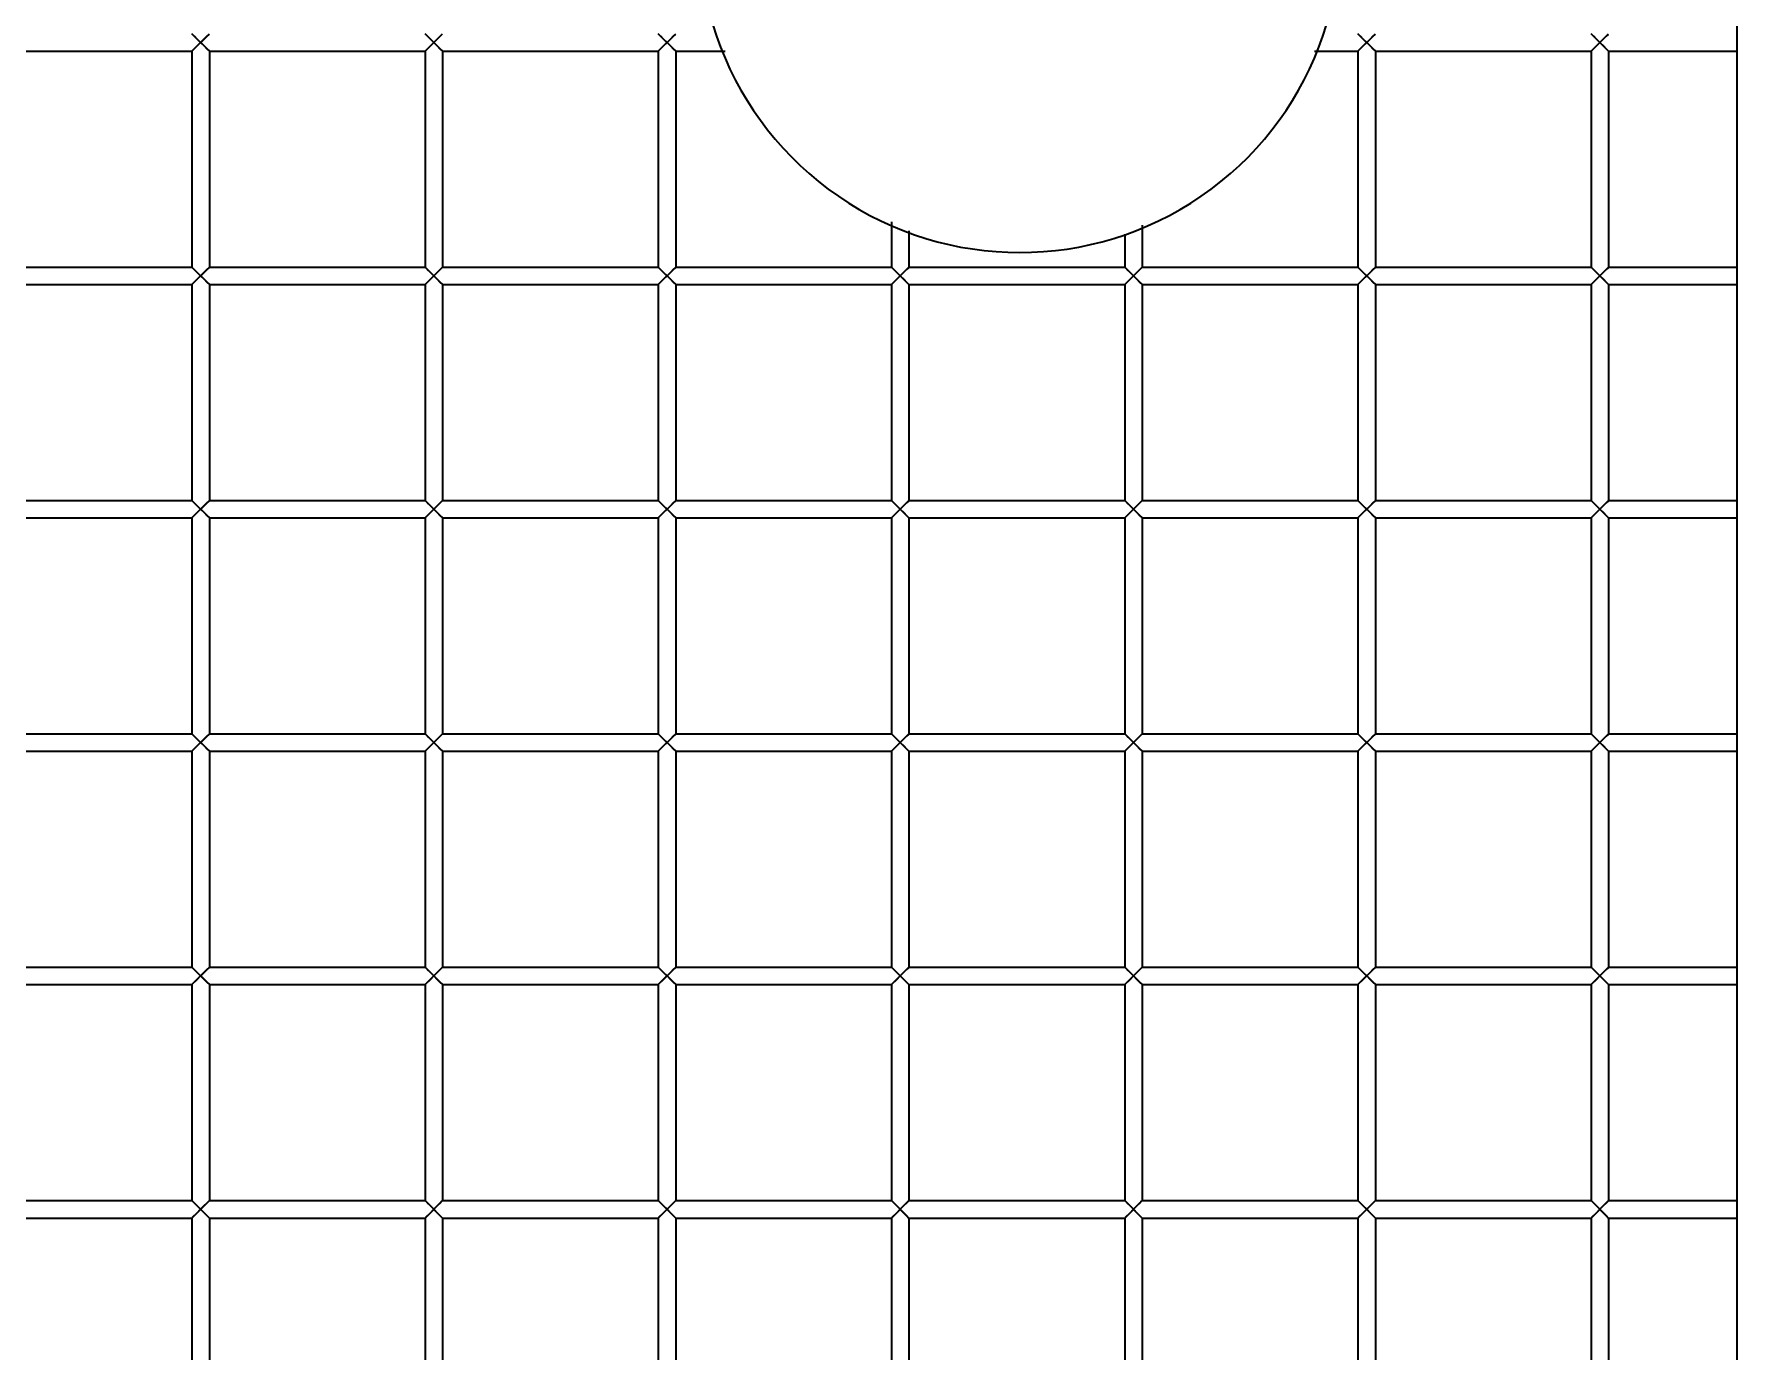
# Model space of a CAD drawing. Header units: millimetres. Extents: x 32496 to 166256, y 3504 to 23939.
# Drawn here: x 144354.1 to 144646.2, y 14241.9 to 14467.8 of the extents above; entities that cross this region are included whole.
import ezdxf

# ---------------------------------------------------------------- set-up
doc = ezdxf.new("R2010")
doc.units = ezdxf.units.MM
doc.layers.get('0').update_dxf_attribs({"lineweight": 35})

# ---------------------------------------------------------------- blocks, each defined once
blk = doc.blocks.new('8-1250')
at = {"linetype": 'Continuous'}
for p, q in [((-3950.13, -32393.79), (-3950.13, -33324.79)), ((-4215.13, -32441.79), (-4212.13, -32438.79)), ((-4212.13, -32441.79), (-4215.13, -32438.79)), ((-4175.13, -32441.79), (-4172.13, -32438.79)), ((-4172.13, -32441.79), (-4175.13, -32438.79)), ((-4135.13, -32441.79), (-4132.13, -32438.79)), ((-4132.13, -32441.79), (-4135.13, -32438.79)), ((-4015.13, -32441.79), (-4012.13, -32438.79)), ((-4012.13, -32441.79), (-4015.13, -32438.79)), ((-3975.13, -32441.79), (-3972.13, -32438.79)), ((-3972.13, -32441.79), (-3975.13, -32438.79)), ((-4252.13, -32441.79), (-4215.13, -32441.79)), ((-4215.13, -32441.79), (-4215.13, -32478.79)), ((-4215.01, -32441.67), (-4214.22, -32440.88)), ((-4214.22, -32440.88), (-4213.63, -32440.29)), ((-4212.13, -32441.79), (-4212.13, -32478.79)), ((-4212.13, -32441.79), (-4175.13, -32441.79)), ((-4175.13, -32441.79), (-4175.13, -32478.79)), ((-4175.01, -32441.67), (-4174.22, -32440.88)), ((-4174.22, -32440.88), (-4173.63, -32440.29)), ((-4172.13, -32441.79), (-4172.13, -32478.79)), ((-4172.13, -32441.79), (-4135.13, -32441.79)), ((-4135.13, -32441.79), (-4135.13, -32478.79)), ((-4135.01, -32441.67), (-4134.22, -32440.88)), ((-4134.22, -32440.88), (-4133.63, -32440.29)), ((-4132.13, -32441.79), (-4132.13, -32478.79)), ((-4132.13, -32441.79), (-4123.67, -32441.79)), ((-4022.59, -32441.79), (-4015.13, -32441.79)), ((-4015.13, -32441.79), (-4015.13, -32478.79)), ((-4015.01, -32441.67), (-4014.22, -32440.88)), ((-4014.22, -32440.88), (-4013.63, -32440.29)), ((-4012.13, -32441.79), (-4012.13, -32478.79)), ((-4012.13, -32441.79), (-3975.13, -32441.79)), ((-3975.13, -32441.79), (-3975.13, -32478.79)), ((-3975.01, -32441.67), (-3974.22, -32440.88)), ((-3974.22, -32440.88), (-3973.63, -32440.29)), ((-3972.13, -32441.79), (-3972.13, -32478.79)), ((-3972.13, -32441.79), (-3950.13, -32441.79)), ((-4095.13, -32471.04), (-4095.13, -32478.79)), ((-4052.13, -32471.58), (-4052.13, -32478.79)), ((-4092.13, -32472.55), (-4092.13, -32478.79)), ((-4055.13, -32473.12), (-4055.13, -32478.79)), ((-4252.13, -32478.79), (-4215.13, -32478.79)), ((-4215.13, -32481.79), (-4212.13, -32478.79)), ((-4212.13, -32481.79), (-4215.13, -32478.79)), ((-4214.22, -32480.88), (-4213.63, -32480.29)), ((-4212.13, -32478.79), (-4175.13, -32478.79)), ((-4175.13, -32481.79), (-4172.13, -32478.79)), ((-4172.13, -32481.79), (-4175.13, -32478.79)), ((-4174.22, -32480.88), (-4173.63, -32480.29)), ((-4172.13, -32478.79), (-4135.13, -32478.79)), ((-4135.13, -32481.79), (-4132.13, -32478.79)), ((-4132.13, -32481.79), (-4135.13, -32478.79)), ((-4134.22, -32480.88), (-4133.63, -32480.29)), ((-4132.13, -32478.79), (-4095.13, -32478.79)), ((-4095.13, -32481.79), (-4092.13, -32478.79)), ((-4092.13, -32481.79), (-4095.13, -32478.79)), ((-4094.22, -32480.88), (-4093.63, -32480.29)), ((-4092.13, -32478.79), (-4055.13, -32478.79)), ((-4055.13, -32481.79), (-4052.13, -32478.79)), ((-4052.13, -32481.79), (-4055.13, -32478.79)), ((-4054.22, -32480.88), (-4053.63, -32480.29)), ((-4052.13, -32478.79), (-4015.13, -32478.79)), ((-4015.13, -32481.79), (-4012.13, -32478.79)), ((-4012.13, -32481.79), (-4015.13, -32478.79)), ((-4014.22, -32480.88), (-4013.63, -32480.29)), ((-4012.13, -32478.79), (-3975.13, -32478.79)), ((-3975.13, -32481.79), (-3972.13, -32478.79)), ((-3972.13, -32481.79), (-3975.13, -32478.79)), ((-3974.22, -32480.88), (-3973.63, -32480.29)), ((-3972.13, -32478.79), (-3950.13, -32478.79)), ((-4252.13, -32481.79), (-4215.13, -32481.79)), ((-4215.13, -32481.79), (-4215.13, -32518.79)), ((-4215.01, -32481.67), (-4214.22, -32480.88)), ((-4212.13, -32481.79), (-4212.13, -32518.79)), ((-4212.13, -32481.79), (-4175.13, -32481.79)), ((-4175.13, -32481.79), (-4175.13, -32518.79)), ((-4175.01, -32481.67), (-4174.22, -32480.88)), ((-4172.13, -32481.79), (-4172.13, -32518.79)), ((-4172.13, -32481.79), (-4135.13, -32481.79)), ((-4135.13, -32481.79), (-4135.13, -32518.79)), ((-4135.01, -32481.67), (-4134.22, -32480.88)), ((-4132.13, -32481.79), (-4132.13, -32518.79)), ((-4132.13, -32481.79), (-4095.13, -32481.79)), ((-4095.13, -32481.79), (-4095.13, -32518.79)), ((-4095.01, -32481.67), (-4094.22, -32480.88)), ((-4092.13, -32481.79), (-4092.13, -32518.79)), ((-4092.13, -32481.79), (-4055.13, -32481.79)), ((-4055.13, -32481.79), (-4055.13, -32518.79)), ((-4055.01, -32481.67), (-4054.22, -32480.88)), ((-4052.13, -32481.79), (-4052.13, -32518.79)), ((-4052.13, -32481.79), (-4015.13, -32481.79)), ((-4015.13, -32481.79), (-4015.13, -32518.79)), ((-4015.01, -32481.67), (-4014.22, -32480.88)), ((-4012.13, -32481.79), (-4012.13, -32518.79)), ((-4012.13, -32481.79), (-3975.13, -32481.79)), ((-3975.13, -32481.79), (-3975.13, -32518.79)), ((-3975.01, -32481.67), (-3974.22, -32480.88)), ((-3972.13, -32481.79), (-3972.13, -32518.79)), ((-3972.13, -32481.79), (-3950.13, -32481.79)), ((-4252.13, -32518.79), (-4215.13, -32518.79)), ((-4215.13, -32521.79), (-4212.13, -32518.79)), ((-4212.13, -32521.79), (-4215.13, -32518.79)), ((-4215.01, -32521.67), (-4214.22, -32520.88)), ((-4214.22, -32520.88), (-4213.63, -32520.29)), ((-4212.13, -32518.79), (-4175.13, -32518.79)), ((-4175.13, -32521.79), (-4172.13, -32518.79)), ((-4172.13, -32521.79), (-4175.13, -32518.79)), ((-4175.01, -32521.67), (-4174.22, -32520.88)), ((-4174.22, -32520.88), (-4173.63, -32520.29)), ((-4172.13, -32518.79), (-4135.13, -32518.79)), ((-4135.13, -32521.79), (-4132.13, -32518.79)), ((-4132.13, -32521.79), (-4135.13, -32518.79)), ((-4135.01, -32521.67), (-4134.22, -32520.88)), ((-4134.22, -32520.88), (-4133.63, -32520.29)), ((-4132.13, -32518.79), (-4095.13, -32518.79)), ((-4095.13, -32521.79), (-4092.13, -32518.79)), ((-4092.13, -32521.79), (-4095.13, -32518.79)), ((-4095.01, -32521.67), (-4094.22, -32520.88)), ((-4094.22, -32520.88), (-4093.63, -32520.29)), ((-4092.13, -32518.79), (-4055.13, -32518.79)), ((-4055.13, -32521.79), (-4052.13, -32518.79)), ((-4052.13, -32521.79), (-4055.13, -32518.79)), ((-4055.01, -32521.67), (-4054.22, -32520.88)), ((-4054.22, -32520.88), (-4053.63, -32520.29)), ((-4052.13, -32518.79), (-4015.13, -32518.79)), ((-4015.13, -32521.79), (-4012.13, -32518.79)), ((-4012.13, -32521.79), (-4015.13, -32518.79)), ((-4015.01, -32521.67), (-4014.22, -32520.88)), ((-4014.22, -32520.88), (-4013.63, -32520.29)), ((-4012.13, -32518.79), (-3975.13, -32518.79)), ((-3975.13, -32521.79), (-3972.13, -32518.79)), ((-3972.13, -32521.79), (-3975.13, -32518.79)), ((-3975.01, -32521.67), (-3974.22, -32520.88)), ((-3974.22, -32520.88), (-3973.63, -32520.29)), ((-3972.13, -32518.79), (-3950.13, -32518.79)), ((-4252.13, -32521.79), (-4215.13, -32521.79)), ((-4215.13, -32521.79), (-4215.13, -32558.79)), ((-4212.13, -32521.79), (-4212.13, -32558.79)), ((-4212.13, -32521.79), (-4175.13, -32521.79)), ((-4175.13, -32521.79), (-4175.13, -32558.79)), ((-4172.13, -32521.79), (-4172.13, -32558.79)), ((-4172.13, -32521.79), (-4135.13, -32521.79)), ((-4135.13, -32521.79), (-4135.13, -32558.79)), ((-4132.13, -32521.79), (-4132.13, -32558.79)), ((-4132.13, -32521.79), (-4095.13, -32521.79)), ((-4095.13, -32521.79), (-4095.13, -32558.79)), ((-4092.13, -32521.79), (-4092.13, -32558.79)), ((-4092.13, -32521.79), (-4055.13, -32521.79)), ((-4055.13, -32521.79), (-4055.13, -32558.79)), ((-4052.13, -32521.79), (-4052.13, -32558.79)), ((-4052.13, -32521.79), (-4015.13, -32521.79)), ((-4015.13, -32521.79), (-4015.13, -32558.79)), ((-4012.13, -32521.79), (-4012.13, -32558.79)), ((-4012.13, -32521.79), (-3975.13, -32521.79)), ((-3975.13, -32521.79), (-3975.13, -32558.79)), ((-3972.13, -32521.79), (-3972.13, -32558.79)), ((-3972.13, -32521.79), (-3950.13, -32521.79)), ((-4252.13, -32558.79), (-4215.13, -32558.79)), ((-4215.13, -32561.79), (-4212.13, -32558.79)), ((-4212.13, -32561.79), (-4215.13, -32558.79)), ((-4212.13, -32558.79), (-4175.13, -32558.79)), ((-4175.13, -32561.79), (-4172.13, -32558.79)), ((-4172.13, -32561.79), (-4175.13, -32558.79)), ((-4172.13, -32558.79), (-4135.13, -32558.79)), ((-4135.13, -32561.79), (-4132.13, -32558.79)), ((-4132.13, -32561.79), (-4135.13, -32558.79)), ((-4132.13, -32558.79), (-4095.13, -32558.79)), ((-4095.13, -32561.79), (-4092.13, -32558.79)), ((-4092.13, -32561.79), (-4095.13, -32558.79)), ((-4092.13, -32558.79), (-4055.13, -32558.79)), ((-4055.13, -32561.79), (-4052.13, -32558.79)), ((-4052.13, -32561.79), (-4055.13, -32558.79)), ((-4052.13, -32558.79), (-4015.13, -32558.79)), ((-4015.13, -32561.79), (-4012.13, -32558.79)), ((-4012.13, -32561.79), (-4015.13, -32558.79)), ((-4012.13, -32558.79), (-3975.13, -32558.79)), ((-3975.13, -32561.79), (-3972.13, -32558.79)), ((-3972.13, -32561.79), (-3975.13, -32558.79)), ((-3972.13, -32558.79), (-3950.13, -32558.79)), ((-4252.13, -32561.79), (-4215.13, -32561.79)), ((-4215.13, -32561.79), (-4215.13, -32598.79)), ((-4215.01, -32561.67), (-4214.22, -32560.88)), ((-4214.22, -32560.88), (-4213.63, -32560.29)), ((-4212.13, -32561.79), (-4212.13, -32598.79)), ((-4212.13, -32561.79), (-4175.13, -32561.79)), ((-4175.13, -32561.79), (-4175.13, -32598.79)), ((-4175.01, -32561.67), (-4174.22, -32560.88)), ((-4174.22, -32560.88), (-4173.63, -32560.29)), ((-4172.13, -32561.79), (-4172.13, -32598.79)), ((-4172.13, -32561.79), (-4135.13, -32561.79)), ((-4135.13, -32561.79), (-4135.13, -32598.79)), ((-4135.01, -32561.67), (-4134.22, -32560.88)), ((-4134.22, -32560.88), (-4133.63, -32560.29)), ((-4132.13, -32561.79), (-4132.13, -32598.79)), ((-4132.13, -32561.79), (-4095.13, -32561.79)), ((-4095.13, -32561.79), (-4095.13, -32598.79)), ((-4095.01, -32561.67), (-4094.22, -32560.88)), ((-4094.22, -32560.88), (-4093.63, -32560.29)), ((-4092.13, -32561.79), (-4092.13, -32598.79)), ((-4092.13, -32561.79), (-4055.13, -32561.79)), ((-4055.13, -32561.79), (-4055.13, -32598.79)), ((-4055.01, -32561.67), (-4054.22, -32560.88)), ((-4054.22, -32560.88), (-4053.63, -32560.29)), ((-4052.13, -32561.79), (-4052.13, -32598.79)), ((-4052.13, -32561.79), (-4015.13, -32561.79)), ((-4015.13, -32561.79), (-4015.13, -32598.79)), ((-4015.01, -32561.67), (-4014.22, -32560.88)), ((-4014.22, -32560.88), (-4013.63, -32560.29)), ((-4012.13, -32561.79), (-4012.13, -32598.79)), ((-4012.13, -32561.79), (-3975.13, -32561.79)), ((-3975.13, -32561.79), (-3975.13, -32598.79)), ((-3975.01, -32561.67), (-3974.22, -32560.88)), ((-3974.22, -32560.88), (-3973.63, -32560.29)), ((-3972.13, -32561.79), (-3972.13, -32598.79)), ((-3972.13, -32561.79), (-3950.13, -32561.79)), ((-4252.13, -32598.79), (-4215.13, -32598.79)), ((-4215.13, -32601.79), (-4212.13, -32598.79)), ((-4212.13, -32601.79), (-4215.13, -32598.79)), ((-4214.22, -32600.88), (-4213.63, -32600.29)), ((-4212.13, -32598.79), (-4175.13, -32598.79)), ((-4175.13, -32601.79), (-4172.13, -32598.79)), ((-4172.13, -32601.79), (-4175.13, -32598.79)), ((-4174.22, -32600.88), (-4173.63, -32600.29)), ((-4172.13, -32598.79), (-4135.13, -32598.79)), ((-4135.13, -32601.79), (-4132.13, -32598.79)), ((-4132.13, -32601.79), (-4135.13, -32598.79)), ((-4134.22, -32600.88), (-4133.63, -32600.29)), ((-4132.13, -32598.79), (-4095.13, -32598.79)), ((-4095.13, -32601.79), (-4092.13, -32598.79)), ((-4092.13, -32601.79), (-4095.13, -32598.79)), ((-4094.22, -32600.88), (-4093.63, -32600.29)), ((-4092.13, -32598.79), (-4055.13, -32598.79)), ((-4055.13, -32601.79), (-4052.13, -32598.79)), ((-4052.13, -32601.79), (-4055.13, -32598.79)), ((-4054.22, -32600.88), (-4053.63, -32600.29)), ((-4052.13, -32598.79), (-4015.13, -32598.79)), ((-4015.13, -32601.79), (-4012.13, -32598.79)), ((-4012.13, -32601.79), (-4015.13, -32598.79)), ((-4014.22, -32600.88), (-4013.63, -32600.29)), ((-4012.13, -32598.79), (-3975.13, -32598.79)), ((-3975.13, -32601.79), (-3972.13, -32598.79)), ((-3972.13, -32601.79), (-3975.13, -32598.79)), ((-3974.22, -32600.88), (-3973.63, -32600.29)), ((-3972.13, -32598.79), (-3950.13, -32598.79)), ((-4252.13, -32601.79), (-4215.13, -32601.79)), ((-4215.13, -32601.79), (-4215.13, -32638.79)), ((-4215.01, -32601.67), (-4214.22, -32600.88)), ((-4212.13, -32601.79), (-4212.13, -32638.79)), ((-4212.13, -32601.79), (-4175.13, -32601.79)), ((-4175.13, -32601.79), (-4175.13, -32638.79)), ((-4175.01, -32601.67), (-4174.22, -32600.88)), ((-4172.13, -32601.79), (-4172.13, -32638.79)), ((-4172.13, -32601.79), (-4135.13, -32601.79)), ((-4135.13, -32601.79), (-4135.13, -32638.79)), ((-4135.01, -32601.67), (-4134.22, -32600.88)), ((-4132.13, -32601.79), (-4132.13, -32638.79)), ((-4132.13, -32601.79), (-4095.13, -32601.79)), ((-4095.13, -32601.79), (-4095.13, -32638.79)), ((-4095.01, -32601.67), (-4094.22, -32600.88)), ((-4092.13, -32601.79), (-4092.13, -32638.79)), ((-4092.13, -32601.79), (-4055.13, -32601.79)), ((-4055.13, -32601.79), (-4055.13, -32638.79)), ((-4055.01, -32601.67), (-4054.22, -32600.88)), ((-4052.13, -32601.79), (-4052.13, -32638.79)), ((-4052.13, -32601.79), (-4015.13, -32601.79)), ((-4015.13, -32601.79), (-4015.13, -32638.79)), ((-4015.01, -32601.67), (-4014.22, -32600.88)), ((-4012.13, -32601.79), (-4012.13, -32638.79)), ((-4012.13, -32601.79), (-3975.13, -32601.79)), ((-3975.13, -32601.79), (-3975.13, -32638.79)), ((-3975.01, -32601.67), (-3974.22, -32600.88)), ((-3972.13, -32601.79), (-3972.13, -32638.79)), ((-3972.13, -32601.79), (-3950.13, -32601.79)), ((-4252.13, -32638.79), (-4215.13, -32638.79)), ((-4215.13, -32641.79), (-4212.13, -32638.79)), ((-4212.13, -32641.79), (-4215.13, -32638.79)), ((-4215.01, -32641.67), (-4214.22, -32640.88)), ((-4214.22, -32640.88), (-4213.63, -32640.29)), ((-4212.13, -32638.79), (-4175.13, -32638.79)), ((-4175.13, -32641.79), (-4172.13, -32638.79)), ((-4172.13, -32641.79), (-4175.13, -32638.79)), ((-4175.01, -32641.67), (-4174.22, -32640.88)), ((-4174.22, -32640.88), (-4173.63, -32640.29)), ((-4172.13, -32638.79), (-4135.13, -32638.79)), ((-4135.13, -32641.79), (-4132.13, -32638.79)), ((-4132.13, -32641.79), (-4135.13, -32638.79)), ((-4135.01, -32641.67), (-4134.22, -32640.88)), ((-4134.22, -32640.88), (-4133.63, -32640.29)), ((-4132.13, -32638.79), (-4095.13, -32638.79)), ((-4095.13, -32641.79), (-4092.13, -32638.79)), ((-4092.13, -32641.79), (-4095.13, -32638.79)), ((-4095.01, -32641.67), (-4094.22, -32640.88)), ((-4094.22, -32640.88), (-4093.63, -32640.29)), ((-4092.13, -32638.79), (-4055.13, -32638.79)), ((-4055.13, -32641.79), (-4052.13, -32638.79)), ((-4052.13, -32641.79), (-4055.13, -32638.79)), ((-4055.01, -32641.67), (-4054.22, -32640.88)), ((-4054.22, -32640.88), (-4053.63, -32640.29)), ((-4052.13, -32638.79), (-4015.13, -32638.79)), ((-4015.13, -32641.79), (-4012.13, -32638.79)), ((-4012.13, -32641.79), (-4015.13, -32638.79)), ((-4015.01, -32641.67), (-4014.22, -32640.88)), ((-4014.22, -32640.88), (-4013.63, -32640.29)), ((-4012.13, -32638.79), (-3975.13, -32638.79)), ((-3975.13, -32641.79), (-3972.13, -32638.79)), ((-3972.13, -32641.79), (-3975.13, -32638.79)), ((-3975.01, -32641.67), (-3974.22, -32640.88)), ((-3974.22, -32640.88), (-3973.63, -32640.29)), ((-3972.13, -32638.79), (-3950.13, -32638.79)), ((-4252.13, -32641.79), (-4215.13, -32641.79)), ((-4215.13, -32641.79), (-4215.13, -32678.79)), ((-4212.13, -32641.79), (-4212.13, -32678.79)), ((-4212.13, -32641.79), (-4175.13, -32641.79)), ((-4175.13, -32641.79), (-4175.13, -32678.79)), ((-4172.13, -32641.79), (-4172.13, -32678.79)), ((-4172.13, -32641.79), (-4135.13, -32641.79)), ((-4135.13, -32641.79), (-4135.13, -32678.79)), ((-4132.13, -32641.79), (-4132.13, -32678.79)), ((-4132.13, -32641.79), (-4095.13, -32641.79)), ((-4095.13, -32641.79), (-4095.13, -32678.79)), ((-4092.13, -32641.79), (-4092.13, -32678.79)), ((-4092.13, -32641.79), (-4055.13, -32641.79)), ((-4055.13, -32641.79), (-4055.13, -32678.79)), ((-4052.13, -32641.79), (-4052.13, -32678.79)), ((-4052.13, -32641.79), (-4015.13, -32641.79)), ((-4015.13, -32641.79), (-4015.13, -32678.79)), ((-4012.13, -32641.79), (-4012.13, -32678.79)), ((-4012.13, -32641.79), (-3975.13, -32641.79)), ((-3975.13, -32641.79), (-3975.13, -32678.79)), ((-3972.13, -32641.79), (-3972.13, -32678.79)), ((-3972.13, -32641.79), (-3950.13, -32641.79))]:
    blk.add_line(p, q, dxfattribs=at)
for points in [[(-4213.63, -32440.29), (-4214.21, -32439.7), (-4214.69, -32439.23)], [(-4212.24, -32438.9), (-4212.56, -32439.22), (-4213.05, -32439.71), (-4213.63, -32440.29)], [(-4173.63, -32440.29), (-4174.21, -32439.7), (-4174.69, -32439.23)], [(-4172.24, -32438.9), (-4172.56, -32439.22), (-4173.05, -32439.71), (-4173.63, -32440.29)], [(-4133.63, -32440.29), (-4134.21, -32439.7), (-4134.69, -32439.23)], [(-4132.24, -32438.9), (-4132.56, -32439.22), (-4133.05, -32439.71), (-4133.63, -32440.29)], [(-4013.63, -32440.29), (-4014.21, -32439.7), (-4014.69, -32439.23)], [(-4012.24, -32438.9), (-4012.56, -32439.22), (-4013.05, -32439.71), (-4013.63, -32440.29)], [(-3973.63, -32440.29), (-3974.21, -32439.7), (-3974.69, -32439.23)], [(-3972.24, -32438.9), (-3972.56, -32439.22), (-3973.05, -32439.71), (-3973.63, -32440.29)], [(-4213.63, -32440.29), (-4213.04, -32440.88), (-4212.57, -32441.35), (-4212.13, -32441.79)], [(-4173.63, -32440.29), (-4173.04, -32440.88), (-4172.57, -32441.35), (-4172.13, -32441.79)], [(-4133.63, -32440.29), (-4133.04, -32440.88), (-4132.57, -32441.35), (-4132.13, -32441.79)], [(-4013.63, -32440.29), (-4013.04, -32440.88), (-4012.57, -32441.35), (-4012.13, -32441.79)], [(-3973.63, -32440.29), (-3973.04, -32440.88), (-3972.57, -32441.35), (-3972.13, -32441.79)], [(-4213.63, -32480.29), (-4214.21, -32479.7), (-4214.69, -32479.23)], [(-4212.24, -32478.9), (-4212.56, -32479.22), (-4213.05, -32479.71), (-4213.63, -32480.29)], [(-4213.63, -32480.29), (-4213.04, -32480.88), (-4212.57, -32481.35), (-4212.13, -32481.79)], [(-4173.63, -32480.29), (-4174.21, -32479.7), (-4174.69, -32479.23)], [(-4172.24, -32478.9), (-4172.56, -32479.22), (-4173.05, -32479.71), (-4173.63, -32480.29)], [(-4173.63, -32480.29), (-4173.04, -32480.88), (-4172.57, -32481.35), (-4172.13, -32481.79)], [(-4133.63, -32480.29), (-4134.21, -32479.7), (-4134.69, -32479.23)], [(-4132.24, -32478.9), (-4132.56, -32479.22), (-4133.05, -32479.71), (-4133.63, -32480.29)], [(-4133.63, -32480.29), (-4133.04, -32480.88), (-4132.57, -32481.35), (-4132.13, -32481.79)], [(-4093.63, -32480.29), (-4094.21, -32479.7), (-4094.69, -32479.23)], [(-4092.24, -32478.9), (-4092.56, -32479.22), (-4093.05, -32479.71), (-4093.63, -32480.29)], [(-4093.63, -32480.29), (-4093.04, -32480.88), (-4092.57, -32481.35), (-4092.13, -32481.79)], [(-4053.63, -32480.29), (-4054.21, -32479.7), (-4054.69, -32479.23)], [(-4052.24, -32478.9), (-4052.56, -32479.22), (-4053.05, -32479.71), (-4053.63, -32480.29)], [(-4053.63, -32480.29), (-4053.04, -32480.88), (-4052.57, -32481.35), (-4052.13, -32481.79)], [(-4013.63, -32480.29), (-4014.21, -32479.7), (-4014.69, -32479.23)], [(-4012.24, -32478.9), (-4012.56, -32479.22), (-4013.05, -32479.71), (-4013.63, -32480.29)], [(-4013.63, -32480.29), (-4013.04, -32480.88), (-4012.57, -32481.35), (-4012.13, -32481.79)], [(-3973.63, -32480.29), (-3974.21, -32479.7), (-3974.69, -32479.23)], [(-3972.24, -32478.9), (-3972.56, -32479.22), (-3973.05, -32479.71), (-3973.63, -32480.29)], [(-3973.63, -32480.29), (-3973.04, -32480.88), (-3972.57, -32481.35), (-3972.13, -32481.79)], [(-4213.63, -32520.29), (-4214.21, -32519.7), (-4214.69, -32519.23)], [(-4212.24, -32518.9), (-4212.56, -32519.22), (-4213.05, -32519.71), (-4213.63, -32520.29)], [(-4213.63, -32520.29), (-4213.04, -32520.88), (-4212.57, -32521.35), (-4212.13, -32521.79)], [(-4173.63, -32520.29), (-4174.21, -32519.7), (-4174.69, -32519.23)], [(-4172.24, -32518.9), (-4172.56, -32519.22), (-4173.05, -32519.71), (-4173.63, -32520.29)], [(-4173.63, -32520.29), (-4173.04, -32520.88), (-4172.57, -32521.35), (-4172.13, -32521.79)], [(-4133.63, -32520.29), (-4134.21, -32519.7), (-4134.69, -32519.23)], [(-4132.24, -32518.9), (-4132.56, -32519.22), (-4133.05, -32519.71), (-4133.63, -32520.29)], [(-4133.63, -32520.29), (-4133.04, -32520.88), (-4132.57, -32521.35), (-4132.13, -32521.79)], [(-4093.63, -32520.29), (-4094.21, -32519.7), (-4094.69, -32519.23)], [(-4092.24, -32518.9), (-4092.56, -32519.22), (-4093.05, -32519.71), (-4093.63, -32520.29)], [(-4093.63, -32520.29), (-4093.04, -32520.88), (-4092.57, -32521.35), (-4092.13, -32521.79)], [(-4053.63, -32520.29), (-4054.21, -32519.7), (-4054.69, -32519.23)], [(-4052.24, -32518.9), (-4052.56, -32519.22), (-4053.05, -32519.71), (-4053.63, -32520.29)], [(-4053.63, -32520.29), (-4053.04, -32520.88), (-4052.57, -32521.35), (-4052.13, -32521.79)], [(-4013.63, -32520.29), (-4014.21, -32519.7), (-4014.69, -32519.23)], [(-4012.24, -32518.9), (-4012.56, -32519.22), (-4013.05, -32519.71), (-4013.63, -32520.29)], [(-4013.63, -32520.29), (-4013.04, -32520.88), (-4012.57, -32521.35), (-4012.13, -32521.79)], [(-3973.63, -32520.29), (-3974.21, -32519.7), (-3974.69, -32519.23)], [(-3972.24, -32518.9), (-3972.56, -32519.22), (-3973.05, -32519.71), (-3973.63, -32520.29)], [(-3973.63, -32520.29), (-3973.04, -32520.88), (-3972.57, -32521.35), (-3972.13, -32521.79)], [(-4213.63, -32560.29), (-4214.21, -32559.7), (-4214.69, -32559.23)], [(-4212.24, -32558.9), (-4212.56, -32559.22), (-4213.05, -32559.71), (-4213.63, -32560.29)], [(-4173.63, -32560.29), (-4174.21, -32559.7), (-4174.69, -32559.23)], [(-4172.24, -32558.9), (-4172.56, -32559.22), (-4173.05, -32559.71), (-4173.63, -32560.29)], [(-4133.63, -32560.29), (-4134.21, -32559.7), (-4134.69, -32559.23)], [(-4132.24, -32558.9), (-4132.56, -32559.22), (-4133.05, -32559.71), (-4133.63, -32560.29)], [(-4093.63, -32560.29), (-4094.21, -32559.7), (-4094.69, -32559.23)], [(-4092.24, -32558.9), (-4092.56, -32559.22), (-4093.05, -32559.71), (-4093.63, -32560.29)], [(-4053.63, -32560.29), (-4054.21, -32559.7), (-4054.69, -32559.23)], [(-4052.24, -32558.9), (-4052.56, -32559.22), (-4053.05, -32559.71), (-4053.63, -32560.29)], [(-4013.63, -32560.29), (-4014.21, -32559.7), (-4014.69, -32559.23)], [(-4012.24, -32558.9), (-4012.56, -32559.22), (-4013.05, -32559.71), (-4013.63, -32560.29)], [(-3973.63, -32560.29), (-3974.21, -32559.7), (-3974.69, -32559.23)], [(-3972.24, -32558.9), (-3972.56, -32559.22), (-3973.05, -32559.71), (-3973.63, -32560.29)], [(-4213.63, -32560.29), (-4213.04, -32560.88), (-4212.57, -32561.35), (-4212.13, -32561.79)], [(-4173.63, -32560.29), (-4173.04, -32560.88), (-4172.57, -32561.35), (-4172.13, -32561.79)], [(-4133.63, -32560.29), (-4133.04, -32560.88), (-4132.57, -32561.35), (-4132.13, -32561.79)], [(-4093.63, -32560.29), (-4093.04, -32560.88), (-4092.57, -32561.35), (-4092.13, -32561.79)], [(-4053.63, -32560.29), (-4053.04, -32560.88), (-4052.57, -32561.35), (-4052.13, -32561.79)], [(-4013.63, -32560.29), (-4013.04, -32560.88), (-4012.57, -32561.35), (-4012.13, -32561.79)], [(-3973.63, -32560.29), (-3973.04, -32560.88), (-3972.57, -32561.35), (-3972.13, -32561.79)], [(-4213.63, -32600.29), (-4214.21, -32599.7), (-4214.69, -32599.23)], [(-4212.24, -32598.9), (-4212.56, -32599.22), (-4213.05, -32599.71), (-4213.63, -32600.29)], [(-4213.63, -32600.29), (-4213.04, -32600.88), (-4212.57, -32601.35), (-4212.13, -32601.79)], [(-4173.63, -32600.29), (-4174.21, -32599.7), (-4174.69, -32599.23)], [(-4172.24, -32598.9), (-4172.56, -32599.22), (-4173.05, -32599.71), (-4173.63, -32600.29)], [(-4173.63, -32600.29), (-4173.04, -32600.88), (-4172.57, -32601.35), (-4172.13, -32601.79)], [(-4133.63, -32600.29), (-4134.21, -32599.7), (-4134.69, -32599.23)], [(-4132.24, -32598.9), (-4132.56, -32599.22), (-4133.05, -32599.71), (-4133.63, -32600.29)], [(-4133.63, -32600.29), (-4133.04, -32600.88), (-4132.57, -32601.35), (-4132.13, -32601.79)], [(-4093.63, -32600.29), (-4094.21, -32599.7), (-4094.69, -32599.23)], [(-4092.24, -32598.9), (-4092.56, -32599.22), (-4093.05, -32599.71), (-4093.63, -32600.29)], [(-4093.63, -32600.29), (-4093.04, -32600.88), (-4092.57, -32601.35), (-4092.13, -32601.79)], [(-4053.63, -32600.29), (-4054.21, -32599.7), (-4054.69, -32599.23)], [(-4052.24, -32598.9), (-4052.56, -32599.22), (-4053.05, -32599.71), (-4053.63, -32600.29)], [(-4053.63, -32600.29), (-4053.04, -32600.88), (-4052.57, -32601.35), (-4052.13, -32601.79)], [(-4013.63, -32600.29), (-4014.21, -32599.7), (-4014.69, -32599.23)], [(-4012.24, -32598.9), (-4012.56, -32599.22), (-4013.05, -32599.71), (-4013.63, -32600.29)], [(-4013.63, -32600.29), (-4013.04, -32600.88), (-4012.57, -32601.35), (-4012.13, -32601.79)], [(-3973.63, -32600.29), (-3974.21, -32599.7), (-3974.69, -32599.23)], [(-3972.24, -32598.9), (-3972.56, -32599.22), (-3973.05, -32599.71), (-3973.63, -32600.29)], [(-3973.63, -32600.29), (-3973.04, -32600.88), (-3972.57, -32601.35), (-3972.13, -32601.79)], [(-4213.63, -32640.29), (-4214.21, -32639.7), (-4214.69, -32639.23)], [(-4212.24, -32638.9), (-4212.56, -32639.22), (-4213.05, -32639.71), (-4213.63, -32640.29)], [(-4213.63, -32640.29), (-4213.04, -32640.88), (-4212.57, -32641.35), (-4212.13, -32641.79)], [(-4173.63, -32640.29), (-4174.21, -32639.7), (-4174.69, -32639.23)], [(-4172.24, -32638.9), (-4172.56, -32639.22), (-4173.05, -32639.71), (-4173.63, -32640.29)], [(-4173.63, -32640.29), (-4173.04, -32640.88), (-4172.57, -32641.35), (-4172.13, -32641.79)], [(-4133.63, -32640.29), (-4134.21, -32639.7), (-4134.69, -32639.23)], [(-4132.24, -32638.9), (-4132.56, -32639.22), (-4133.05, -32639.71), (-4133.63, -32640.29)], [(-4133.63, -32640.29), (-4133.04, -32640.88), (-4132.57, -32641.35), (-4132.13, -32641.79)], [(-4093.63, -32640.29), (-4094.21, -32639.7), (-4094.69, -32639.23)], [(-4092.24, -32638.9), (-4092.56, -32639.22), (-4093.05, -32639.71), (-4093.63, -32640.29)], [(-4093.63, -32640.29), (-4093.04, -32640.88), (-4092.57, -32641.35), (-4092.13, -32641.79)], [(-4053.63, -32640.29), (-4054.21, -32639.7), (-4054.69, -32639.23)], [(-4052.24, -32638.9), (-4052.56, -32639.22), (-4053.05, -32639.71), (-4053.63, -32640.29)], [(-4053.63, -32640.29), (-4053.04, -32640.88), (-4052.57, -32641.35), (-4052.13, -32641.79)], [(-4013.63, -32640.29), (-4014.21, -32639.7), (-4014.69, -32639.23)], [(-4012.24, -32638.9), (-4012.56, -32639.22), (-4013.05, -32639.71), (-4013.63, -32640.29)], [(-4013.63, -32640.29), (-4013.04, -32640.88), (-4012.57, -32641.35), (-4012.13, -32641.79)], [(-3973.63, -32640.29), (-3974.21, -32639.7), (-3974.69, -32639.23)], [(-3972.24, -32638.9), (-3972.56, -32639.22), (-3973.05, -32639.71), (-3973.63, -32640.29)], [(-3973.63, -32640.29), (-3973.04, -32640.88), (-3972.57, -32641.35), (-3972.13, -32641.79)]]:
    blk.add_lwpolyline(points, dxfattribs=at)
blk.add_arc((-4073.13, -32421.29), 55, 166.6691, 13.3257, dxfattribs=at)

msp = doc.modelspace()

# ---------------------------------------------------------------- block references
at = {"color": 6}
msp.add_blockref('8-1250', (148596.331, 46906.597), dxfattribs=at)

doc.saveas('drawing.dxf')
